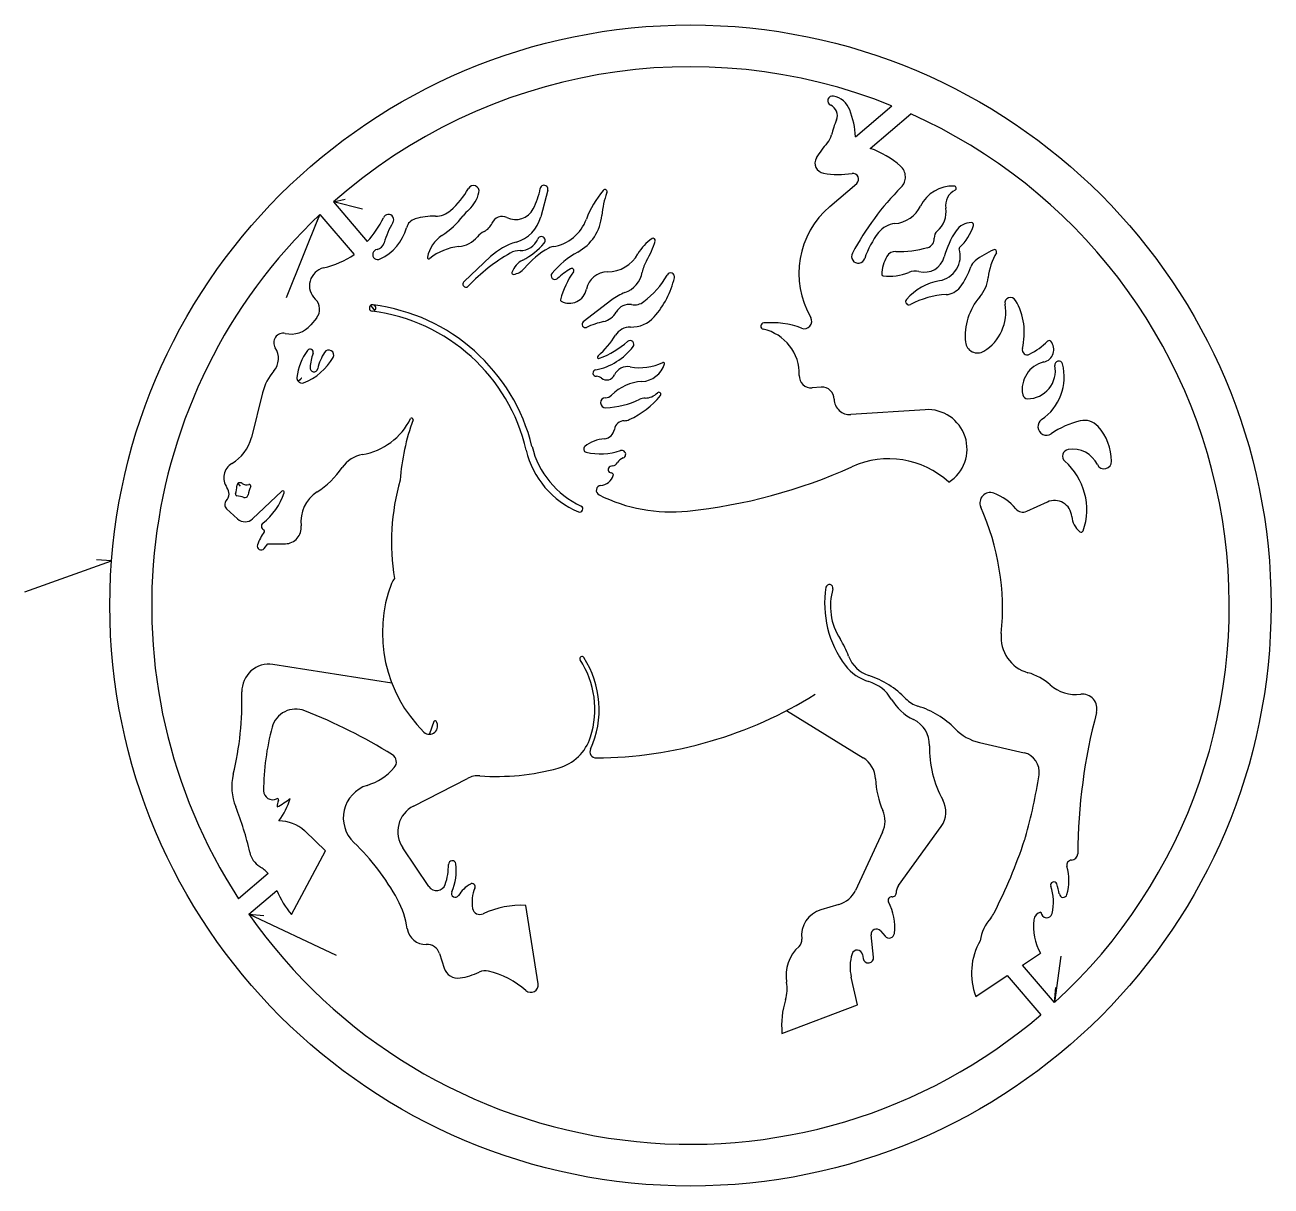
# Model space of a CAD drawing. Extents: x -1480 to 3301, y -477 to 1672.
# Drawn here: x 1523 to 2269, y -477 to 218 of the extents above; entities that cross this region are included whole.
import ezdxf

# ---------------------------------------------------------------- set-up
doc = ezdxf.new("R2010")
doc.units = 0
doc.header["$MEASUREMENT"] = 0
doc.layers.add('WHITE', color=7, linetype='CONTINUOUS')

msp = doc.modelspace()

# ---------------------------------------------------------------- linework, layer by layer
at = {"layer": 'WHITE', "linetype": 'Continuous'}
for p, q in [((2020.66, 150.85), (2042.33, 169.41)), ((2029.54, 143.85), (2053.7, 164.55)), ((2005.28, 109.11), (2021.38, 122.9)), ((1708.19, 111.8), (1715.13, 113.52)), ((1836.46, 118.81), (1832.24, 102.9)), ((1708.19, 111.8), (1728.42, 88.19)), ((1725.6, 107.46), (1708.19, 111.8)), ((1680.11, 54.5), (1700.06, 104.33)), ((1700.06, 104.33), (1697.28, 97.77)), ((1700.06, 104.33), (1720.57, 80.4)), ((1802.26, 79.06), (1786.35, 64.18)), ((1874.75, 53.16), (1857.66, 39.95)), ((1730.33, 49.72), (1731.71, 48.11)), ((1731.59, 48.26), (1731.71, 48.12)), ((1731.71, 48.12), (1732.82, 46.82)), ((1697.95, 42.22), (1694.53, 38.2)), ((1689.03, 6.23), (1686.94, 4.44)), ((1686.94, 4.44), (1688.54, 5.81)), ((1689.2, 6.38), (1689.03, 6.23)), ((2000.19, 0.87), (1994.75, 0.49)), ((1665.67, -2.45), (1659.02, -29.29)), ((2062.37, -12.58), (2017.88, -15.47)), ((1650.98, -56.72), (1652.35, -58.33)), ((1652.08, -58.01), (1650.98, -56.72)), ((1652.2, -58.16), (1652.08, -58.01)), ((1659.72, -77.9), (1677.33, -61.41)), ((1644.18, -71.9), (1650.76, -77.96)), ((2123.17, -73.39), (2135.52, -67.83)), ((1666.71, -95.64), (1668.9, -92.91)), ((1668.9, -92.91), (1679.36, -92.81)), ((1523.45, -121.64), (1575.34, -103.05)), ((1575.34, -103.05), (1566.34, -102.36)), ((1743.04, -176.21), (1671.92, -165.15)), ((1979.4, -192.69), (2025.21, -220.91)), ((1768.21, -199.32), (1765.64, -206.6)), ((2094.86, -211.78), (2121.66, -217.98)), ((1756.01, -249.88), (1788.35, -233.28)), ((1703.3, -276.69), (1691.16, -264.9)), ((2036.86, -265.45), (2020.64, -300.34)), ((2046.42, -297.4), (2071.97, -262.13)), ((1765.29, -298.11), (1749.59, -274.79)), ((1683.1, -314.84), (1703.3, -276.69)), ((1668.97, -290.27), (1651.32, -305.38)), ((1657.55, -314.64), (1674.25, -300.33)), ((1830.68, -356.27), (1823.39, -309.37)), ((2010.79, -308.78), (1999.99, -311.96)), ((1657.55, -314.63), (1666.53, -315.3)), ((1709.96, -339.34), (1657.55, -314.64)), ((2031.52, -340.23), (2030.04, -327.01)), ((2035.62, -324.57), (2038.37, -327.78)), ((1771.57, -338.15), (1774.33, -346.83)), ((2024.82, -338.74), (2025.2, -341.11)), ((2120.68, -345.17), (2131.44, -337.99)), ((2143.64, -339.68), (2139.86, -367.55)), ((2139.86, -367.55), (2120.68, -345.17)), ((2021.93, -368.94), (2018.12, -352.35)), ((2092.75, -363.79), (2111.39, -351.35)), ((2111.39, -351.35), (2131.57, -374.9)), ((2139.86, -367.56), (2140.53, -358.58)), ((1976.65, -385.93), (2021.93, -368.94))]:
    msp.add_line(p, q, dxfattribs=at)
msp.add_circle((1921.88, -129.8), 347.57, dxfattribs=at)
for centre, radius, start, end in [((1921.87, -129.79), 322.53, 68.07054, 131.49174), ((2006.94, 172.36), 2.9, 77.53614, 247.50759), ((2004.63, 162), 13.52, 21.10544, 77.45254), ((2003.27, 163.61), 6.59, 336.40794, 67.15194), ((1968.93, 148.17), 51.8, 2.96704, 21.16174), ((1921.92, -129.82), 322.52, 312.5123, 65.88354), ((2057.82, 139.99), 52.86, 156.61474, 166.92064), ((1995.79, 154.36), 10.81, 317.92054, 347.15784), ((2042.92, 111.51), 52.89, 137.68964, 149.77264), ((2011.39, 92.13), 54.81, 48.62764, 70.65844), ((2002.54, 135.04), 6.14, 149.77934, 260.56105), ((2010.5, 181.08), 52.86, 260.22822, 278.831), ((2019.18, 125.5), 3.4, 310.24742, 99.49194), ((2041.85, 126.73), 8.71, 315.16349, 48.59534), ((1743.17, 146.24), 52.86, 311.60802, 330.08214), ((1791.94, 118.18), 3.4, 347.40614, 150.04114), ((1790.32, 127.24), 42.25, 332.39854, 349.90184), ((1834.21, 119.41), 2.34, 345.03184, 169.63284), ((2168.27, 0.92), 169.65, 135.13454, 151.76304), ((2078.88, 99.91), 21.44, 87.58684, 153.95884), ((2079.74, 120.05), 1.29, 296.9864, 88.13154), ((1776.39, 121.58), 19.32, 311.91668, 347.60624), ((1909.73, 83.48), 53.3, 138.67114, 160.26064), ((1921.45, 99.09), 52.86, 159.74394, 174.91514), ((1870.71, 117.93), 1.26, 335.01204, 143.06604), ((2084.99, 109.59), 10.42, 116.65154, 188.46414), ((1769.3, 116.89), 13.58, 269.36301, 311.41636), ((1808.3, 86.01), 28.46, 131.87504, 142.07594), ((1817.15, 113.19), 11.96, 244.20388, 332.47344), ((2039.67, 68.96), 52.86, 130.58694, 209.91094), ((2042.65, 117.62), 18.89, 274.8787, 333.95204), ((2059.79, 105.74), 15.07, 310.62524, 8.83524), ((1921.9, -129.81), 322.55, 133.45434, 212.97814), ((1690.06, 124.58), 52.88, 316.50881, 335.13294), ((1741.01, 101.16), 3.2, 326.90514, 158.20244), ((1789.41, 72.85), 52.89, 149.85374, 164.14984), ((1759.23, 94.34), 7.65, 105.82754, 164.58054), ((1768.8, 60.65), 42.67, 89.53594, 105.84634), ((1743.82, 136.25), 53.28, 303.37325, 322.07744), ((1793.54, 103.32), 10.4, 297.28444, 336.37014), ((1809.09, 96.49), 6.59, 64.34924, 156.17264), ((1811.51, 108.33), 21.43, 286.34141, 345.30424), ((1835.78, 110.07), 25.29, 278.67956, 340.15484), ((1841.09, 106.21), 27.81, 298.58498, 354.97784), ((2045.38, 85.02), 13.83, 94.65624, 142.27354), ((2090.08, 88.38), 11.07, 90.03654, 146.57174), ((2061.43, 107.2), 31.33, 313.56437, 342.47514), ((2090.08, 98.16), 1.29, 342.47354, 90.35034), ((1723.44, 104.31), 29.51, 295.42619, 344.40184), ((1784.07, 75.07), 19.96, 123.27714, 169.50894), ((1781.52, 101.72), 16.76, 275.44962, 319.8935), ((1804.22, 82.56), 12.95, 117.17804, 139.74504), ((1819.91, 94.17), 11.47, 270.09486, 336.57764), ((1832.61, 88.72), 2.35, 317.60523, 157.75624), ((1913.02, 68.1), 25.91, 122.99894, 150.75564), ((1899.61, 88.78), 1.26, 343.32194, 123.68954), ((2076.73, 61.02), 53.31, 142.49264, 161.41794), ((2062.32, 89.76), 5.53, 285.33021, 3.44534), ((2072.92, 90.43), 5.1, 130.58684, 183.69444), ((2125.27, 65.05), 53.29, 146.48094, 164.85384), ((1734.71, 80.36), 3.05, 98.97324, 297.19453), ((1733.21, 88.81), 5.53, 280.70623, 344.19024), ((1786.18, 53.14), 32.05, 95.50264, 129.39794), ((1828.19, 51.33), 37.96, 106.29714, 133.07384), ((1819.86, 70.82), 11.89, 89.62494, 119.34844), ((1802.01, 115.02), 42.7, 297.17375, 319.23236), ((1863.22, 37.75), 53.3, 119.46394, 139.88274), ((1840.84, 77.52), 7.66, 99.36474, 120.01594), ((1849.83, 103.96), 53.3, 329.15034, 343.04524), ((2044.71, 76.05), 6.15, 88.20914, 149.30364), ((2046.89, 146.05), 63.89, 268.21387, 285.32523), ((2068.31, 79.51), 15.07, 280.11265, 16.00984), ((2083.59, 83.89), 0.83, 133.00154, 196.20054), ((2124.96, 34.45), 53.3, 113.86794, 127.82974), ((2103.89, 82.02), 1.28, 330.16484, 112.93664), ((1690.08, 124.52), 53.63, 283.15301, 304.64554), ((1765.26, 78.5), 0.829, 165.43634, 314.40158), ((1866.7, -11.25), 106.39, 119.67714, 136.86664), ((1827.73, 64.96), 13.59, 117.25644, 160.08934), ((1879.67, 35.33), 52.89, 118.54594, 140.25474), ((1872.04, 90.95), 21.02, 270.48769, 330.97254), ((1913.64, 65.9), 21, 149.27834, 169.49144), ((2022.32, 79.17), 4.05, 150.21684, 343.34784), ((2057.49, 68.44), 21.02, 149.26074, 180.26274), ((2061.76, 82.25), 12.51, 255.75473, 344.82094), ((2096.99, 70.55), 7.64, 128.20574, 161.73884), ((2137.87, 62.32), 38.01, 149.88414, 173.61054), ((1704.72, 61.64), 10.93, 102.87634, 227.12548), ((1815.77, 69.3), 0.86, 160.45674, 278.01298), ((1814.47, 78.75), 10.41, 277.82005, 320.19975), ((1840.69, 67.65), 2.26, 138.28294, 313.52572), ((1877.65, 26.18), 53.28, 121.10684, 131.63254), ((1895.18, 39.7), 52.88, 145.06934, 165.10224), ((1850.82, 70.75), 1.26, 322.96774, 123.26374), ((1872.28, 57), 12.94, 90.27854, 168.75544), ((1877.12, 72.71), 16.15, 290.00372, 349.38074), ((1861.98, 94.2), 52.87, 307.22753, 330.34104), ((1909.99, 66.98), 2.33, 344.82704, 152.82554), ((2037.32, 68.36), 0.855, 180.86854, 264.15484), ((2040.97, 96.78), 29.5, 262.72901, 293.14829), ((2056.31, 60.85), 9.57, 75.64074, 113.02954), ((2049.7, 86.4), 42.24, 322.72514, 341.42184), ((1787.55, 62.67), 1.93, 128.48804, 321.89644), ((1860.33, 78.48), 53.31, 318.24458, 346.86984), ((2076.87, 31.42), 33.77, 100.08194, 139.48584), ((2074.19, 67.79), 11.48, 273.41531, 322.64654), ((2078.79, 68.94), 21.44, 319.30342, 353.59684), ((1691.63, 47.57), 8.28, 319.72271, 47.01184), ((1844.93, 53.11), 0.867, 167.32374, 239.86086), ((1849.41, 61.5), 10.38, 241.77412, 349.00344), ((1892.85, 29.82), 29.53, 110.21054, 127.79044), ((2052.6, 52.08), 1.9, 137.61734, 298.94892), ((2078.09, 3.13), 53.3, 93.46574, 117.45964), ((2122.26, 31.55), 35.89, 139.30494, 185.87754), ((2113.5, 51.3), 3.38, 27.75244, 192.45454), ((2083.32, 33.48), 38.42, 345.74204, 30.31434), ((1731.56, 48.28), 1.92, 310.58694, 263.88991), ((1731.58, 48.29), 1.9, 82.03074, 131.04494), ((1717.84, -61.35), 108.56, 13.04444, 82.84484), ((1717.86, -61.36), 112.39, 13.79104, 82.85664), ((1867.36, 51.36), 11.46, 282.74861, 331.53214), ((1885.08, 41.74), 8.71, 79.67124, 151.46504), ((1888.27, 59.51), 9.34, 259.98505, 307.55793), ((2083.23, 45.81), 27.39, 301.38967, 10.02624), ((1682.66, 48.28), 15.57, 257.40857, 319.65013), ((1858.95, 38.52), 1.93, 132.23204, 290.68067), ((1881.74, -11.78), 53.3, 102.84734, 114.50544), ((1886.47, 55.14), 18.26, 268.55041, 318.24531), ((1965.9, 37.43), 1.91, 96.01574, 256.03682), ((1970.08, -13.06), 52.58, 69.58074, 94.77994), ((1990.01, 40.37), 4.45, 249.21294, 30.14274), ((1678.08, 27.54), 5.67, 77.85424, 212.98214), ((1831.5, 59.75), 53.29, 311.15031, 328.58854), ((1885.75, 26.58), 10.3, 88.56014, 148.41924), ((1959.68, 8.84), 27.36, 358.13934, 77.83454), ((1663.77, 18.11), 11.46, 319.15517, 33.59314), ((1719.78, 2.86), 33.77, 143.52454, 173.45334), ((1694.13, 21.77), 1.91, 341.34344, 142.16454), ((1705.33, 20.19), 2.98, 330.67774, 148.34574), ((1857.31, 48.82), 38.43, 281.87156, 322.00294), ((1849, 67.75), 52.86, 290.35749, 311.78839), ((1885.68, 26.5), 2.34, 325.04194, 128.24714), ((2093.75, 28.62), 7.24, 185.85644, 301.17052), ((2123.41, 23.26), 2.96, 165.03454, 297.89942), ((2105.89, 58.41), 42.24, 296.5971, 314.8824), ((2131.76, 23.42), 7.64, 282.87241, 40.58694), ((2136.59, 27.55), 1.28, 40.58694, 133.94064), ((1678.46, 35.24), 33.77, 290.43004, 330.74384), ((1728.18, 9.74), 34.2, 160.50564, 174.91854), ((1731.51, 4), 33.76, 148.27564, 166.21014), ((1867.04, 18.95), 0.83, 125.01474, 295.11743), ((1891.65, 44.19), 31.63, 259.39925, 295.61436), ((1905.64, 15), 0.742, 345.58034, 115.22944), ((2137.24, -0.37), 16.78, 102.99104, 191.25164), ((2142.37, 14.14), 2.35, 19.19644, 185.90654), ((1696.24, -9.99), 31.48, 139.09954, 166.13104), ((1696.43, 12.41), 2.33, 171.04034, 351.02694), ((1865.38, 9.31), 1.91, 94.92624, 274.71548), ((1871.72, 10.36), 5.11, 232.95019, 335.07774), ((1884.25, 4.52), 8.72, 79.53634, 155.01994), ((1891.97, 19.35), 15.09, 273.11632, 342.49904), ((1994.22, 7.68), 7.21, 177.85264, 274.22974), ((2123.56, 10.73), 16.77, 270.38703, 10.87194), ((2114.58, 7.07), 31.02, 304.37726, 14.64624), ((1689.21, 6.39), 2.99, 173.81404, 220.77975), ((1689.2, 6.38), 2.98, 220.7805, 290.65312), ((1865.3, 1.87), 5.54, 52.83844, 87.54154), ((1894.22, -23.08), 27.4, 92.98814, 135.44854), ((2000.68, -6.35), 7.24, 0.49564, 93.84454), ((1871.06, -8.41), 2.97, 91.57794, 271.4417), ((1870.9, -0.14), 5.31, 270.82307, 315.48603), ((1868.87, 41.42), 52.85, 272.46192, 295.31217), ((1863.07, 29.96), 53.29, 294.58129, 320.18015), ((1894.74, -13.25), 7.63, 90.21534, 115.39484), ((1894.64, 4.78), 10.4, 270.36199, 315.83913), ((1902.94, -3.44), 1.29, 325.82254, 130.58694), ((2017.26, -6.15), 9.34, 180.84084, 273.80975), ((2123.7, -3.07), 2.97, 191.28714, 269.63834), ((2063.91, -36.08), 23.55, 302.33552, 93.76854), ((1718.78, -0.43), 39.58, 279.79453, 333.78454), ((1883.22, -65.08), 135.59, 159.93864, 175.62004), ((1755.01, -18.4), 0.862, 348.72454, 145.84204), ((1882.45, -25.33), 6.18, 91.67894, 171.15294), ((1882.15, -11.53), 7.63, 270.94612, 293.9348), ((2134.95, -22.75), 5.09, 124.17164, 304.22798), ((2167.7, -71.06), 53.28, 103.56394, 124.12054), ((2157.77, -29.81), 10.84, 41.75824, 103.67654), ((1634.96, -23.35), 24.78, 299.98733, 346.13134), ((1869.84, -23.38), 6.59, 274.63698, 351.27844), ((2141.89, -43.88), 32.07, 0.83904, 41.62214), ((1875.11, -24.9), 52.88, 193.06004, 247.48642), ((1878.79, -21.88), 53.3, 193.76764, 245.15369), ((1859.87, -36.15), 1.92, 130.73694, 256.85723), ((1872, -50.89), 21.01, 94.43434, 129.55664), ((1867.98, -0.98), 38.02, 257.01343, 288.36541), ((1880.77, -39.25), 2.34, 290.16067, 110.27664), ((2148.66, -40.38), 4.04, 98.30184, 228.8988), ((2150.52, -52.96), 16.76, 26.55074, 98.38254), ((1728.69, -57.65), 18.5, 99.87224, 145.61484), ((1874.48, -41.8), 4.46, 281.4444, 327.13734), ((1884.27, -48.13), 7.21, 112.03794, 147.12104), ((2040.52, -95.27), 53.29, 47.51044, 114.32084), ((2120.71, -72.34), 38.41, 340.71304, 48.82014), ((2169.51, -43.53), 4.44, 205.93604, 1.43014), ((1652.21, -53.29), 9.77, 119.88554, 217.03824), ((1669.52, -17.01), 53.28, 302.69662, 325.47724), ((1867.38, -49.29), 8.71, 275.50005, 342.06204), ((1874.5, -48.42), 1.91, 110.66844, 270.18203), ((1877.19, -54.8), 8.82, 101.92944, 112.36914), ((1874.44, -51.61), 1.28, 343.40334, 86.85994), ((1887.46, 243.32), 318.29, 275.90285, 294.32678), ((1639.46, -62.85), 6.17, 316.9169, 36.60794), ((1633.09, -57.92), 17.21, 342.68124, 359.25424), ((1652.23, -58.19), 1.92, 130.58694, 178.76624), ((1652.23, -58.19), 1.93, 51.89684, 130.58694), ((1656.2, -53.19), 4.45, 231.35002, 288.25614), ((1674.1, -66.06), 17.19, 154.16914, 171.67814), ((1657.83, -58.25), 0.861, 337.75194, 106.27994), ((1881.14, -91.99), 138.24, 164.36094, 189.04054), ((1868.44, -60.91), 2.96, 94.32264, 243.91372), ((1646.43, -69.37), 3.38, 136.83284, 228.36742), ((1650.34, -63.27), 0.847, 164.18244, 263.66144), ((1648.65, -81.22), 17.18, 69.85054, 84.66024), ((1655.2, -63.29), 1.91, 250.46293, 351.51674), ((1642.6, -50.4), 38, 307.76782, 341.75654), ((1677.9, -62.02), 0.832, 340.71644, 133.01624), ((1709.69, -79.53), 21.03, 122.76734, 186.93874), ((1910.32, 22.46), 96.25, 243.34452, 275.88628), ((2101.28, -68.34), 6.15, 69.08504, 204.30604), ((2092.43, -92.26), 31.66, 40.03994, 69.57064), ((2139.79, -77.32), 10.4, 4.55554, 114.21464), ((1855.58, -71.98), 1.91, 247.62606, 64.99314), ((1959.82, -131.69), 148.85, 354.23074, 24.11704), ((2120.9, -68.37), 5.52, 219.80214, 294.28892), ((1655.21, -73.1), 6.59, 227.48366, 313.21926), ((1667.32, -82.28), 2.34, 128.24714, 247.37139), ((2163.04, -75.5), 12.93, 184.40034, 231.36697), ((1686.09, -101.07), 24.64, 141.64414, 161.92054), ((1666.13, -85.24), 0.844, 319.5448, 69.90744), ((1679.28, -83.21), 9.6, 270.46182, 6.79674), ((2155.77, -84.62), 1.27, 230.87146, 340.92524), ((1664.88, -94.18), 2.34, 161.19034, 321.38824), ((1821.24, -146.13), 83.76, 159.31924, 225.21637), ((1751.03, -119.61), 8.71, 137.36654, 159.42254), ((2063.53, -128.7), 61.33, 170.80224, 217.00294), ((2005.06, -119.36), 2.12, 347.29324, 167.26594), ((2042.35, -130.07), 36.69, 163.78164, 212.62264), ((2129.74, -148.88), 21.93, 174.16294, 254.58365), ((1966.69, -178.41), 53.1, 20.10594, 32.53754), ((1856.98, -161.67), 1.28, 33.09764, 212.87274), ((1810.16, -191.95), 54.48, 342.35024, 32.89284), ((1810.18, -191.97), 57.03, 335.38394, 32.92204), ((2034.48, -153.56), 19.1, 200.21654, 252.32809), ((1669.45, -181.09), 16.13, 81.16684, 181.58334), ((2036.37, -149.18), 27.3, 216.96974, 253.56162), ((2115.1, -201.95), 33.12, 48.19084, 74.56944), ((2022.06, -197.78), 23.35, 30.81164, 73.63254), ((2012.43, -222.29), 53.08, 43.71514, 72.16804), ((2152.6, -160), 23.15, 228.22855, 277.19085), ((1462.51, -186.56), 190.88, 346.58014, 1.51034), ((1863.47, 29.82), 250.91, 270.45704, 302.00196), ((2069.44, -169.48), 31.83, 210.88464, 243.94269), ((2063.05, -173.84), 16.99, 223.83368, 252.90568), ((2156.53, -191.62), 8.71, 345.53554, 96.85094), ((1685.59, -206.45), 14.65, 68.61424, 164.92194), ((1574.92, -489.21), 318.31, 58.03454, 68.62424), ((2042.43, -240.78), 53.06, 44.47374, 72.88124), ((2493.22, -280.6), 339.52, 165.18764, 179.63474), ((1765.57, -201.9), 4.97, 227.81288, 34.23384), ((1769, -199.59), 0.83, 35.36104, 161.19354), ((2047.96, -213.31), 16.99, 358.59214, 63.79894), ((1814.77, -241.25), 148.44, 164.92154, 179.80364), ((1835.16, -199.94), 28.24, 285.51201, 342.41144), ((2101.54, -182.82), 29.73, 224.38616, 257.00625), ((1865.47, -217.3), 3.79, 155.44724, 270.0684), ((2128.63, -215.24), 63.71, 178.64154, 209.05574), ((1740.73, -223.49), 5.1, 318.53342, 57.94774), ((2016.97, -234.28), 15.71, 2.43484, 58.35964), ((2118.99, -229.36), 11.7, 351.22034, 76.84474), ((1679.35, -238.33), 32.06, 166.52754, 201.96404), ((1717.57, -203.23), 35.87, 287.40631, 318.77394), ((1805.98, -94.34), 137.8, 265.74245, 285.45617), ((1815.8, -182.46), 318.49, 344.31874, 351.20654), ((1734.42, -256.91), 20.39, 107.46084, 226.3849), ((1794.76, -245.75), 14.02, 85.92184, 117.18494), ((2085.9, -231.28), 53.28, 182.51434, 203.53114), ((1671.65, -240.73), 5.32, 180.16254, 296.99831), ((1674.48, -246.18), 0.827, 337.77644, 120.09604), ((1649.7, -203.65), 52.87, 297.85501, 308.03099), ((1641.38, -233.17), 42.66, 323.19204, 343.49254), ((1492.3, -313.87), 169.67, 12.37834, 21.99544), ((1691.12, -251.94), 16.78, 161.05514, 174.71114), ((1763.85, -265.19), 17.19, 117.11664, 213.95754), ((2022.64, -258.79), 15.7, 334.89854, 23.41934), ((2059.92, -253.41), 14.88, 324.09624, 29.02994), ((1675.23, -282.47), 23.74, 48.80984, 89.26034), ((1684.93, -270.95), 8.69, 44.21094, 46.94554), ((2086.84, -257.91), 37.16, 340.57564, 343.37214), ((1625.41, -371.55), 137.79, 28.48454, 46.44764), ((1819.82, -169.19), 318.53, 333.01084, 341.49874), ((1671.31, -274.61), 13.59, 192.26464, 237.79284), ((1779.24, -284.84), 2.26, 9.05464, 179.10164), ((2150.1, -285.22), 2.98, 91.97294, 196.19114), ((2149.88, -278.43), 3.82, 271.74993, 359.97784), ((1652.44, -304.8), 22.01, 41.32144, 58.11774), ((1742.78, -285.53), 34.2, 340.66364, 1.20494), ((1750.06, -288.21), 31.64, 335.86674, 6.76024), ((2118.49, -294.46), 29.96, 343.83334, 16.29774), ((1769.86, -295.05), 5.5, 213.80014, 340.88494), ((1800.73, -314.68), 21.01, 120.33864, 147.42314), ((1791.11, -298.15), 1.89, 334.96774, 121.67804), ((2052.46, -301.75), 7.44, 144.21874, 181.79994), ((2139.38, -297.21), 1.91, 22.05654, 198.61734), ((2109.23, -307.45), 29.93, 347.02484, 18.78024), ((2114.55, -306.54), 28.44, 8.22244, 20.70784), ((1723.59, -280.19), 53.3, 202.20164, 220.54904), ((1700.08, -331.07), 52.86, 8.48724, 28.51884), ((1781.06, -302.11), 2.33, 155.49174, 327.57114), ((1812.59, -307.29), 21.46, 157.10984, 190.33144), ((2006.39, -293.68), 15.72, 286.23878, 334.91844), ((2042.32, -306.27), 2.13, 82.23204, 207.86684), ((2042.91, -302.06), 2.11, 261.72148, 2.16154), ((2145.02, -302.2), 2.33, 186.79374, 345.07024), ((1795.86, -310.32), 4.46, 190.57674, 295.20134), ((1820.37, -362.14), 52.85, 86.71844, 115.31884), ((2004.53, -327.46), 16.15, 106.34864, 187.11494), ((2012.33, -322.23), 31.85, 353.02894, 28.04144), ((1921.89, -129.81), 322.55, 214.96004, 310.54667), ((2118.53, -333.2), 23.35, 136.06004, 173.28654), ((2078.13, -300.74), 28.65, 325.42224, 332.99444), ((2161.63, -321.5), 34.4, 174.09144, 208.64344), ((2132.49, -318.49), 5.1, 98.88644, 174.06684), ((2135.11, -313.32), 3.41, 182.07274, 345.45394), ((1763.28, -321.62), 11.05, 188.53444, 272.4003), ((2033.21, -326.65), 3.18, 40.76884, 186.41924), ((2040.79, -325.73), 3.17, 220.31414, 353.39944), ((1764.1, -340.48), 7.83, 17.38844, 92.61814), ((2002.7, -351.38), 23.58, 132.11694, 189.52874), ((1983.45, -330.11), 5.1, 312.28319, 7.35194), ((2128.55, -349.82), 38.44, 149.76994, 201.30894), ((2044.5, -346.31), 27.06, 162.93044, 192.88154), ((2021.69, -339.24), 3.17, 9.01514, 164.12564), ((2028.36, -340.67), 3.18, 187.92794, 7.90084), ((1782.63, -344.2), 8.7, 197.58434, 278.88395), ((1777.23, -310.66), 42.67, 279.09067, 295.23626), ((1798.98, -356.72), 8.26, 76.13684, 115.50034), ((1787.99, -401.06), 53.95, 49.01134, 76.08604), ((1826.27, -356.94), 4.46, 229.61336, 8.63624), ((1956.64, -359.1), 23.12, 343.10314, 9.49474), ((2029.76, -381.35), 53.31, 163.05894, 184.93214)]:
    msp.add_arc(centre, radius, start, end, dxfattribs=at)

doc.saveas('drawing.dxf')
